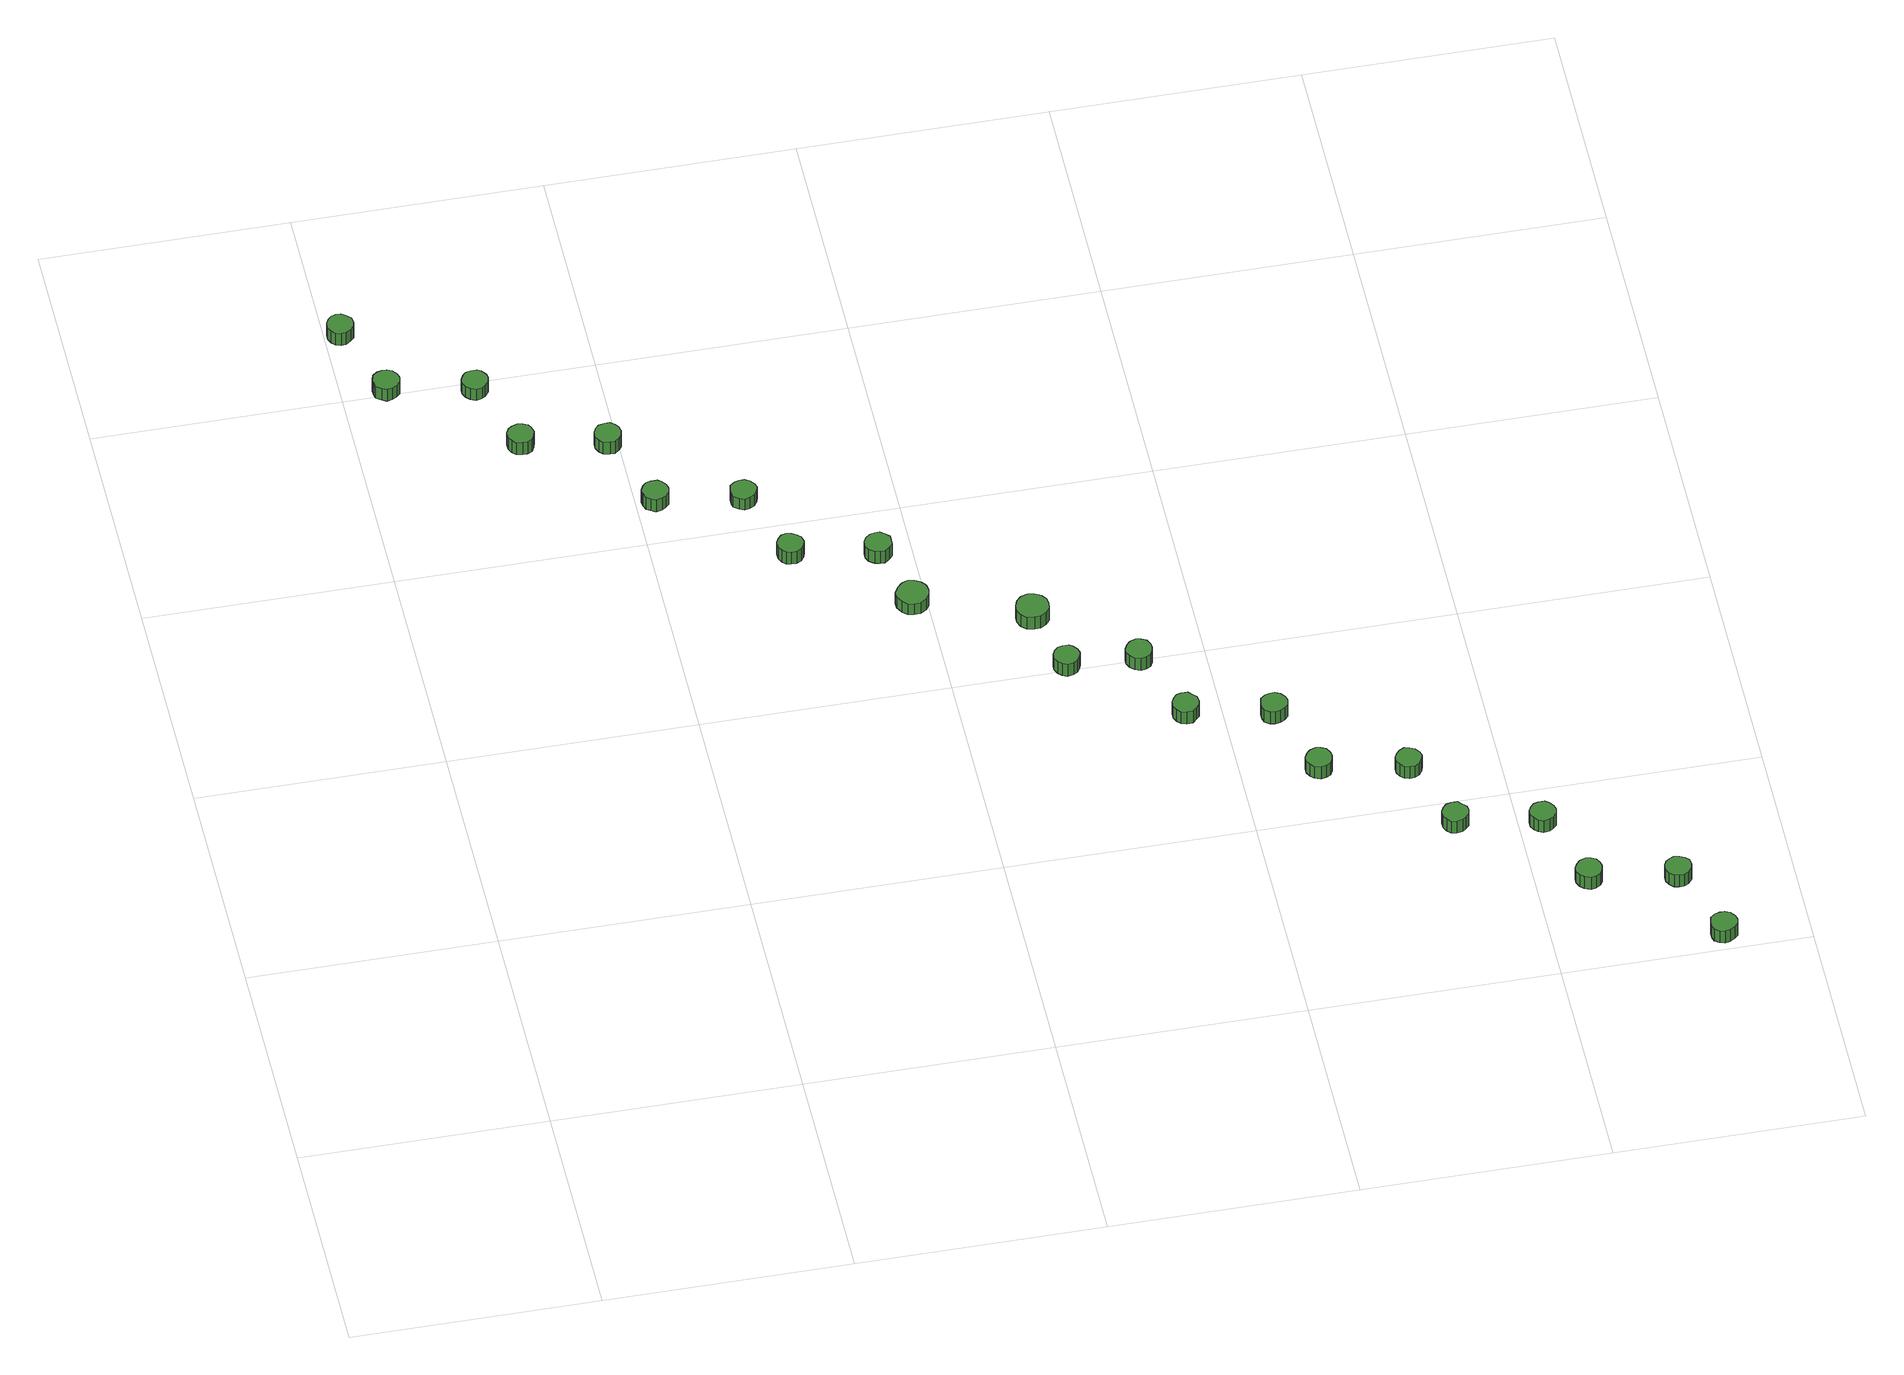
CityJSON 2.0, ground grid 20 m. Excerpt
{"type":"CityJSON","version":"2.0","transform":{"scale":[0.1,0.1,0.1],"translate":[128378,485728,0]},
"CityObjects":{
"tree1":{"type":"SolitaryVegetationObject","attributes":{"function":"something"},"geometry":[{"type":"MultiSurface","lod":"1","boundaries":[[[0,1,2,3,4,5,6,7,8,9,10,11,12,13,14]],[[15,16,17,18,19,20,21,22,23,24,25,26,27,28,29]],[[0,29,28,1]],[[1,28,27,2]],[[2,27,26,3]],[[3,26,25,4]],[[4,25,24,5]],[[5,24,23,6]],[[6,23,22,7]],[[7,22,21,8]],[[8,21,20,9]],[[9,20,19,10]],[[10,19,18,11]],[[11,18,17,12]],[[12,17,16,13]],[[13,16,15,14]],[[14,15,29,0]]]}]},
"tree2":{"type":"SolitaryVegetationObject","attributes":{"function":"something"},"geometry":[{"type":"MultiSurface","lod":"1","boundaries":[[[30,31,32,33,34,35,36,37,38,39,40,41,42,43,44]],[[45,46,47,48,49,50,51,52,53,54,55,56,57,58,59]],[[30,59,58,31]],[[31,58,57,32]],[[32,57,56,33]],[[33,56,55,34]],[[34,55,54,35]],[[35,54,53,36]],[[36,53,52,37]],[[37,52,51,38]],[[38,51,50,39]],[[39,50,49,40]],[[40,49,48,41]],[[41,48,47,42]],[[42,47,46,43]],[[43,46,45,44]],[[44,45,59,30]]]}]},
"tree3":{"type":"SolitaryVegetationObject","attributes":{"function":"something"},"geometry":[{"type":"MultiSurface","lod":"1","boundaries":[[[60,61,62,63,64,65,66,67,68,69,70,71,72,73,74]],[[75,76,77,78,79,80,81,82,83,84,85,86,87,88,89]],[[60,89,88,61]],[[61,88,87,62]],[[62,87,86,63]],[[63,86,85,64]],[[64,85,84,65]],[[65,84,83,66]],[[66,83,82,67]],[[67,82,81,68]],[[68,81,80,69]],[[69,80,79,70]],[[70,79,78,71]],[[71,78,77,72]],[[72,77,76,73]],[[73,76,75,74]],[[74,75,89,60]]]}]},
"tree4":{"type":"SolitaryVegetationObject","attributes":{"function":"something"},"geometry":[{"type":"MultiSurface","lod":"1","boundaries":[[[90,91,92,93,94,95,96,97,98,99,100,101,102,103,104]],[[105,106,107,108,109,110,111,112,113,114,115,116,117,118,119]],[[90,119,118,91]],[[91,118,117,92]],[[92,117,116,93]],[[93,116,115,94]],[[94,115,114,95]],[[95,114,113,96]],[[96,113,112,97]],[[97,112,111,98]],[[98,111,110,99]],[[99,110,109,100]],[[100,109,108,101]],[[101,108,107,102]],[[102,107,106,103]],[[103,106,105,104]],[[104,105,119,90]]]}]},
"tree5":{"type":"SolitaryVegetationObject","attributes":{"function":"something"},"geometry":[{"type":"MultiSurface","lod":"1","boundaries":[[[120,121,122,123,124,125,126,127,128,129,130,131,132,133,134]],[[135,136,137,138,139,140,141,142,143,144,145,146,147,148,149]],[[120,149,148,121]],[[121,148,147,122]],[[122,147,146,123]],[[123,146,145,124]],[[124,145,144,125]],[[125,144,143,126]],[[126,143,142,127]],[[127,142,141,128]],[[128,141,140,129]],[[129,140,139,130]],[[130,139,138,131]],[[131,138,137,132]],[[132,137,136,133]],[[133,136,135,134]],[[134,135,149,120]]]}]},
"tree6":{"type":"SolitaryVegetationObject","attributes":{"function":"something"},"geometry":[{"type":"MultiSurface","lod":"1","boundaries":[[[150,151,152,153,154,155,156,157,158,159,160,161,162,163,164]],[[165,166,167,168,169,170,171,172,173,174,175,176,177,178,179]],[[150,179,178,151]],[[151,178,177,152]],[[152,177,176,153]],[[153,176,175,154]],[[154,175,174,155]],[[155,174,173,156]],[[156,173,172,157]],[[157,172,171,158]],[[158,171,170,159]],[[159,170,169,160]],[[160,169,168,161]],[[161,168,167,162]],[[162,167,166,163]],[[163,166,165,164]],[[164,165,179,150]]]}]},
"tree7":{"type":"SolitaryVegetationObject","attributes":{"function":"something"},"geometry":[{"type":"MultiSurface","lod":"1","boundaries":[[[180,181,182,183,184,185,186,187,188,189,190,191,192,193,194]],[[195,196,197,198,199,200,201,202,203,204,205,206,207,208,209]],[[180,209,208,181]],[[181,208,207,182]],[[182,207,206,183]],[[183,206,205,184]],[[184,205,204,185]],[[185,204,203,186]],[[186,203,202,187]],[[187,202,201,188]],[[188,201,200,189]],[[189,200,199,190]],[[190,199,198,191]],[[191,198,197,192]],[[192,197,196,193]],[[193,196,195,194]],[[194,195,209,180]]]}]},
"tree8":{"type":"SolitaryVegetationObject","attributes":{"function":"something"},"geometry":[{"type":"MultiSurface","lod":"1","boundaries":[[[210,211,212,213,214,215,216,217,218,219,220,221,222,223,224]],[[225,226,227,228,229,230,231,232,233,234,235,236,237,238,239]],[[210,239,238,211]],[[211,238,237,212]],[[212,237,236,213]],[[213,236,235,214]],[[214,235,234,215]],[[215,234,233,216]],[[216,233,232,217]],[[217,232,231,218]],[[218,231,230,219]],[[219,230,229,220]],[[220,229,228,221]],[[221,228,227,222]],[[222,227,226,223]],[[223,226,225,224]],[[224,225,239,210]]]}]},
"tree9":{"type":"SolitaryVegetationObject","attributes":{"function":"something"},"geometry":[{"type":"MultiSurface","lod":"1","boundaries":[[[240,241,242,243,244,245,246,247,248,249,250,251,252,253,254]],[[255,256,257,258,259,260,261,262,263,264,265,266,267,268,269]],[[240,269,268,241]],[[241,268,267,242]],[[242,267,266,243]],[[243,266,265,244]],[[244,265,264,245]],[[245,264,263,246]],[[246,263,262,247]],[[247,262,261,248]],[[248,261,260,249]],[[249,260,259,250]],[[250,259,258,251]],[[251,258,257,252]],[[252,257,256,253]],[[253,256,255,254]],[[254,255,269,240]]]}]},
"tree10":{"type":"SolitaryVegetationObject","attributes":{"function":"something"},"geometry":[{"type":"MultiSurface","lod":"1","boundaries":[[[270,271,272,273,274,275,276,277,278,279,280,281,282,283,284]],[[285,286,287,288,289,290,291,292,293,294,295,296,297,298,299]],[[270,299,298,271]],[[271,298,297,272]],[[272,297,296,273]],[[273,296,295,274]],[[274,295,294,275]],[[275,294,293,276]],[[276,293,292,277]],[[277,292,291,278]],[[278,291,290,279]],[[279,290,289,280]],[[280,289,288,281]],[[281,288,287,282]],[[282,287,286,283]],[[283,286,285,284]],[[284,285,299,270]]]}]},
"tree11":{"type":"SolitaryVegetationObject","attributes":{"function":"something"},"geometry":[{"type":"MultiSurface","lod":"1","boundaries":[[[300,301,302,303,304,305,306,307,308,309,310,311,312,313,314]],[[315,316,317,318,319,320,321,322,323,324,325,326,327,328,329]],[[300,329,328,301]],[[301,328,327,302]],[[302,327,326,303]],[[303,326,325,304]],[[304,325,324,305]],[[305,324,323,306]],[[306,323,322,307]],[[307,322,321,308]],[[308,321,320,309]],[[309,320,319,310]],[[310,319,318,311]],[[311,318,317,312]],[[312,317,316,313]],[[313,316,315,314]],[[314,315,329,300]]]}]},
"tree12":{"type":"SolitaryVegetationObject","attributes":{"function":"something"},"geometry":[{"type":"MultiSurface","lod":"1","boundaries":[[[330,331,332,333,334,335,336,337,338,339,340,341,342,343,344]],[[345,346,347,348,349,350,351,352,353,354,355,356,357,358,359]],[[330,359,358,331]],[[331,358,357,332]],[[332,357,356,333]],[[333,356,355,334]],[[334,355,354,335]],[[335,354,353,336]],[[336,353,352,337]],[[337,352,351,338]],[[338,351,350,339]],[[339,350,349,340]],[[340,349,348,341]],[[341,348,347,342]],[[342,347,346,343]],[[343,346,345,344]],[[344,345,359,330]]]}]},
"tree13":{"type":"SolitaryVegetationObject","attributes":{"function":"something"},"geometry":[{"type":"MultiSurface","lod":"1","boundaries":[[[360,361,362,363,364,365,366,367,368,369,370,371,372,373,374]],[[375,376,377,378,379,380,381,382,383,384,385,386,387,388,389]],[[360,389,388,361]],[[361,388,387,362]],[[362,387,386,363]],[[363,386,385,364]],[[364,385,384,365]],[[365,384,383,366]],[[366,383,382,367]],[[367,382,381,368]],[[368,381,380,369]],[[369,380,379,370]],[[370,379,378,371]],[[371,378,377,372]],[[372,377,376,373]],[[373,376,375,374]],[[374,375,389,360]]]}]},
"tree14":{"type":"SolitaryVegetationObject","attributes":{"function":"something"},"geometry":[{"type":"MultiSurface","lod":"1","boundaries":[[[390,391,392,393,394,395,396,397,398,399,400,401,402,403,404]],[[405,406,407,408,409,410,411,412,413,414,415,416,417,418,419]],[[390,419,418,391]],[[391,418,417,392]],[[392,417,416,393]],[[393,416,415,394]],[[394,415,414,395]],[[395,414,413,396]],[[396,413,412,397]],[[397,412,411,398]],[[398,411,410,399]],[[399,410,409,400]],[[400,409,408,401]],[[401,408,407,402]],[[402,407,406,403]],[[403,406,405,404]],[[404,405,419,390]]]}]},
"tree15":{"type":"SolitaryVegetationObject","attributes":{"function":"something"},"geometry":[{"type":"MultiSurface","lod":"1","boundaries":[[[420,421,422,423,424,425,426,427,428,429,430,431,432,433,434]],[[435,436,437,438,439,440,441,442,443,444,445,446,447,448,449]],[[420,449,448,421]],[[421,448,447,422]],[[422,447,446,423]],[[423,446,445,424]],[[424,445,444,425]],[[425,444,443,426]],[[426,443,442,427]],[[427,442,441,428]],[[428,441,440,429]],[[429,440,439,430]],[[430,439,438,431]],[[431,438,437,432]],[[432,437,436,433]],[[433,436,435,434]],[[434,435,449,420]]]}]},
"tree16":{"type":"SolitaryVegetationObject","attributes":{"function":"something"},"geometry":[{"type":"MultiSurface","lod":"1","boundaries":[[[450,451,452,453,454,455,456,457,458,459,460,461,462,463,464]],[[465,466,467,468,469,470,471,472,473,474,475,476,477,478,479]],[[450,479,478,451]],[[451,478,477,452]],[[452,477,476,453]],[[453,476,475,454]],[[454,475,474,455]],[[455,474,473,456]],[[456,473,472,457]],[[457,472,471,458]],[[458,471,470,459]],[[459,470,469,460]],[[460,469,468,461]],[[461,468,467,462]],[[462,467,466,463]],[[463,466,465,464]],[[464,465,479,450]]]}]},
"tree17":{"type":"SolitaryVegetationObject","attributes":{"function":"something"},"geometry":[{"type":"MultiSurface","lod":"1","boundaries":[[[480,481,482,483,484,485,486,487,488,489,490,491,492,493,494]],[[495,496,497,498,499,500,501,502,503,504,505,506,507,508,509]],[[480,509,508,481]],[[481,508,507,482]],[[482,507,506,483]],[[483,506,505,484]],[[484,505,504,485]],[[485,504,503,486]],[[486,503,502,487]],[[487,502,501,488]],[[488,501,500,489]],[[489,500,499,490]],[[490,499,498,491]],[[491,498,497,492]],[[492,497,496,493]],[[493,496,495,494]],[[494,495,509,480]]]}]},
"tree18":{"type":"SolitaryVegetationObject","attributes":{"function":"something"},"geometry":[{"type":"MultiSurface","lod":"1","boundaries":[[[510,511,512,513,514,515,516,517,518,519,520,521,522,523,524]],[[525,526,527,528,529,530,531,532,533,534,535,536,537,538,539]],[[510,539,538,511]],[[511,538,537,512]],[[512,537,536,513]],[[513,536,535,514]],[[514,535,534,515]],[[515,534,533,516]],[[516,533,532,517]],[[517,532,531,518]],[[518,531,530,519]],[[519,530,529,520]],[[520,529,528,521]],[[521,528,527,522]],[[522,527,526,523]],[[523,526,525,524]],[[524,525,539,510]]]}]},
"tree19":{"type":"SolitaryVegetationObject","attributes":{"function":"something"},"geometry":[{"type":"MultiSurface","lod":"1","boundaries":[[[540,541,542,543,544,545,546,547,548,549,550,551,552,553,554]],[[555,556,557,558,559,560,561,562,563,564,565,566,567,568,569]],[[540,569,568,541]],[[541,568,567,542]],[[542,567,566,543]],[[543,566,565,544]],[[544,565,564,545]],[[545,564,563,546]],[[546,563,562,547]],[[547,562,561,548]],[[548,561,560,549]],[[549,560,559,550]],[[550,559,558,551]],[[551,558,557,552]],[[552,557,556,553]],[[553,556,555,554]],[[554,555,569,540]]]}]},
"tree20":{"type":"SolitaryVegetationObject","attributes":{"function":"something"},"geometry":[{"type":"MultiSurface","lod":"1","boundaries":[[[570,571,572,573,574,575,576,577,578,579,580,581,582,583,584]],[[585,586,587,588,589,590,591,592,593,594,595,596,597,598,599]],[[570,599,598,571]],[[571,598,597,572]],[[572,597,596,573]],[[573,596,595,574]],[[574,595,594,575]],[[575,594,593,576]],[[576,593,592,577]],[[577,592,591,578]],[[578,591,590,579]],[[579,590,589,580]],[[580,589,588,581]],[[581,588,587,582]],[[582,587,586,583]],[[583,586,585,584]],[[584,585,599,570]]]}]},
"tree21":{"type":"SolitaryVegetationObject","attributes":{"function":"something"},"geometry":[{"type":"MultiSurface","lod":"1","boundaries":[[[600,601,602,603,604,605,606,607,608,609,610,611,612,613,614]],[[615,616,617,618,619,620,621,622,623,624,625,626,627,628,629]],[[600,629,628,601]],[[601,628,627,602]],[[602,627,626,603]],[[603,626,625,604]],[[604,625,624,605]],[[605,624,623,606]],[[606,623,622,607]],[[607,622,621,608]],[[608,621,620,609]],[[609,620,619,610]],[[610,619,618,611]],[[611,618,617,612]],[[612,617,616,613]],[[613,616,615,614]],[[614,615,629,600]]]}]},
"tree22":{"type":"SolitaryVegetationObject","attributes":{"function":"something"},"geometry":[{"type":"MultiSurface","lod":"1","boundaries":[[[630,631,632,633,634,635,636,637,638,639,640,641,642,643,644]],[[645,646,647,648,649,650,651,652,653,654,655,656,657,658,659]],[[630,659,658,631]],[[631,658,657,632]],[[632,657,656,633]],[[633,656,655,634]],[[634,655,654,635]],[[635,654,653,636]],[[636,653,652,637]],[[637,652,651,638]],[[638,651,650,639]],[[639,650,649,640]],[[640,649,648,641]],[[641,648,647,642]],[[642,647,646,643]],[[643,646,645,644]],[[644,645,659,630]]]}]}
},
"vertices":[
[23,869,20],[22,874,20],[19,877,20],[15,880,20],[11,880,20],[7,879,20],[4,876,20],[2,872,20],[2,867,20],[4,863,20],[7,860,20],[11,859,20],[15,859,20],[19,862,20],[22,865,20],[22,865,7],[19,862,7],[15,859,7],[11,859,7],[7,860,7],[4,863,7],[2,867,7],[2,872,7],[4,876,7],[7,879,7],[11,880,7],[15,880,7],[19,877,7],[22,874,7],[23,869,7],
[46,805,18],[45,809,18],[42,813,18],[38,815,18],[34,815,18],[30,814,18],[26,811,18],[25,807,18],[25,803,18],[26,799,18],[30,796,18],[34,794,18],[38,795,18],[42,797,18],[45,800,18],[45,800,5],[42,797,5],[38,795,5],[34,794,5],[30,796,5],[26,799,5],[25,803,5],[25,807,5],[26,811,5],[30,814,5],[34,815,5],[38,815,5],[42,813,5],[45,809,5],[46,805,5],
[113,789,20],[112,793,20],[109,797,20],[106,799,20],[101,799,20],[97,798,20],[94,795,20],[92,791,20],[92,787,20],[94,783,20],[97,780,20],[101,778,20],[106,779,20],[109,781,20],[112,785,20],[112,785,8],[109,781,8],[106,779,8],[101,778,8],[97,780,8],[94,783,8],[92,787,8],[92,791,8],[94,795,8],[97,798,8],[101,799,8],[106,799,8],[109,797,8],[112,793,8],[113,789,8],
[136,725,19],[135,730,19],[133,733,19],[129,735,19],[125,736,19],[120,734,19],[117,732,19],[115,728,19],[115,723,19],[117,719,19],[120,716,19],[125,715,19],[129,715,19],[133,717,19],[135,721,19],[135,721,6],[133,717,6],[129,715,6],[125,715,6],[120,716,6],[117,719,6],[115,723,6],[115,728,6],[117,732,6],[120,734,6],[125,736,6],[129,735,6],[133,733,6],[135,730,6],[136,725,6],
[202,710,21],[201,715,21],[199,718,21],[195,721,21],[191,721,21],[186,720,21],[183,717,21],[181,713,21],[181,708,21],[183,704,21],[186,701,21],[191,700,21],[195,700,21],[199,703,21],[201,706,21],[201,706,8],[199,703,8],[195,700,8],[191,700,8],[186,701,8],[183,704,8],[181,708,8],[181,713,8],[183,717,8],[186,720,8],[191,721,8],[195,721,8],[199,718,8],[201,715,8],[202,710,8],
[226,645,18],[225,649,18],[222,653,18],[219,655,18],[214,655,18],[210,654,18],[207,651,18],[205,647,18],[205,643,18],[207,638,18],[210,636,18],[214,634,18],[219,635,18],[222,637,18],[225,640,18],[225,640,5],[222,637,5],[219,635,5],[214,634,5],[210,636,5],[207,638,5],[205,643,5],[205,647,5],[207,651,5],[210,654,5],[214,655,5],[219,655,5],[222,653,5],[225,649,5],[226,645,5],
[293,630,20],[292,634,20],[289,638,20],[285,640,20],[281,640,20],[277,639,20],[273,636,20],[272,632,20],[272,628,20],[273,624,20],[277,621,20],[281,619,20],[285,620,20],[289,622,20],[292,626,20],[292,626,8],[289,622,8],[285,620,8],[281,619,8],[277,621,8],[273,624,8],[272,628,8],[272,632,8],[273,636,8],[277,639,8],[281,640,8],[285,640,8],[289,638,8],[292,634,8],[293,630,8],
[317,566,19],[316,571,19],[313,574,19],[309,576,19],[305,577,19],[301,576,19],[298,573,19],[296,569,19],[296,564,19],[298,560,19],[301,557,19],[305,556,19],[309,556,19],[313,558,19],[316,562,19],[316,562,6],[313,558,6],[309,556,6],[305,556,6],[301,557,6],[298,560,6],[296,564,6],[296,569,6],[298,573,6],[301,576,6],[305,577,6],[309,576,6],[313,574,6],[316,571,6],[317,566,6],
[401,495,19],[400,500,19],[397,504,19],[392,507,19],[387,508,19],[382,506,19],[378,502,19],[375,497,19],[375,492,19],[378,487,19],[382,483,19],[387,482,19],[392,482,19],[397,485,19],[400,489,19],[400,489,7],[397,485,7],[392,482,7],[387,482,7],[382,483,7],[378,487,7],[375,492,7],[375,497,7],[378,502,7],[382,506,7],[387,508,7],[392,507,7],[397,504,7],[400,500,7],[401,495,7],
[383,552,21],[383,556,21],[380,559,21],[376,562,21],[372,562,21],[368,561,21],[364,558,21],[362,554,21],[362,549,21],[364,545,21],[368,542,21],[372,541,21],[376,541,21],[380,544,21],[383,547,21],[383,547,8],[380,544,8],[376,541,8],[372,541,8],[368,542,8],[364,545,8],[362,549,8],[362,554,8],[364,558,8],[368,561,8],[372,562,8],[376,562,8],[380,559,8],[383,556,8],[383,552,8],
[502,403,20],[501,407,20],[498,411,20],[495,413,20],[490,413,20],[486,412,20],[483,409,20],[481,405,20],[481,401,20],[483,397,20],[486,394,20],[490,392,20],[495,393,20],[498,395,20],[501,399,20],[501,399,7],[498,395,7],[495,393,7],[490,392,7],[486,394,7],[483,397,7],[481,401,7],[481,405,7],[483,409,7],[486,412,7],[490,413,7],[495,413,7],[498,411,7],[501,407,7],[502,403,7],
[489,460,21],[488,465,21],[485,469,21],[480,472,21],[475,473,21],[469,471,21],[465,467,21],[463,462,21],[463,457,21],[465,452,21],[469,448,21],[475,447,21],[480,447,21],[485,450,21],[488,454,21],[488,454,8],[485,450,8],[480,447,8],[475,447,8],[469,448,8],[465,452,8],[463,457,8],[463,462,8],[465,467,8],[469,471,8],[475,473,8],[480,472,8],[485,469,8],[488,465,8],[489,460,8],
[558,397,21],[557,401,21],[555,405,21],[551,407,21],[547,408,21],[542,406,21],[539,403,21],[537,399,21],[537,395,21],[539,391,21],[542,388,21],[547,386,21],[551,387,21],[555,389,21],[557,393,21],[557,393,8],[555,389,8],[551,387,8],[547,386,8],[542,388,8],[539,391,8],[537,395,8],[537,399,8],[539,403,8],[542,406,8],[547,408,8],[551,407,8],[555,405,8],[557,401,8],[558,397,8],
[582,333,20],[581,338,20],[578,341,20],[575,344,20],[570,344,20],[566,343,20],[563,340,20],[561,336,20],[561,331,20],[563,327,20],[566,324,20],[570,323,20],[575,323,20],[578,326,20],[581,329,20],[581,329,7],[578,326,7],[575,323,7],[570,323,7],[566,324,7],[563,327,7],[561,331,7],[561,336,7],[563,340,7],[566,343,7],[570,344,7],[575,344,7],[578,341,7],[581,338,7],[582,333,7],
[649,319,21],[648,323,21],[645,327,21],[641,329,21],[637,329,21],[633,328,21],[629,325,21],[628,321,21],[628,316,21],[629,312,21],[633,309,21],[637,308,21],[641,309,21],[645,311,21],[648,314,21],[648,314,8],[645,311,8],[641,309,8],[637,308,8],[633,309,8],[629,312,8],[628,316,8],[628,321,8],[629,325,8],[633,328,8],[637,329,8],[641,329,8],[645,327,8],[648,323,8],[649,319,8],
[671,254,20],[670,258,20],[668,262,20],[664,264,20],[660,265,20],[655,263,20],[652,260,20],[650,256,20],[650,252,20],[652,248,20],[655,245,20],[660,243,20],[664,244,20],[668,246,20],[670,250,20],[670,250,7],[668,246,7],[664,244,7],[660,243,7],[655,245,7],[652,248,7],[650,252,7],[650,256,7],[652,260,7],[655,263,7],[660,265,7],[664,264,7],[668,262,7],[670,258,7],[671,254,7],
[739,239,21],[738,243,21],[735,247,21],[731,249,21],[727,250,21],[723,248,21],[720,245,21],[718,241,21],[718,237,21],[720,233,21],[723,230,21],[727,229,21],[731,229,21],[735,231,21],[738,235,21],[738,235,8],[735,231,8],[731,229,8],[727,229,8],[723,230,8],[720,233,8],[718,237,8],[718,241,8],[720,245,8],[723,248,8],[727,250,8],[731,249,8],[735,247,8],[738,243,8],[739,239,8],
[763,176,19],[762,180,19],[759,183,19],[756,186,19],[751,186,19],[747,185,19],[744,182,19],[742,178,19],[742,173,19],[744,169,19],[747,166,19],[751,165,19],[756,166,19],[759,168,19],[762,171,19],[762,171,6],[759,168,6],[756,166,6],[751,165,6],[747,166,6],[744,169,6],[742,173,6],[742,178,6],[744,182,6],[747,185,6],[751,186,6],[756,186,6],[759,183,6],[762,180,6],[763,176,6],
[829,161,21],[828,165,21],[825,169,21],[822,171,21],[817,171,21],[813,170,21],[810,167,21],[808,163,21],[808,159,21],[810,155,21],[813,152,21],[817,150,21],[822,151,21],[825,153,21],[828,156,21],[828,156,8],[825,153,8],[822,151,8],[817,150,8],[813,152,8],[810,155,8],[808,159,8],[808,163,8],[810,167,8],[813,170,8],[817,171,8],[822,171,8],[825,169,8],[828,165,8],[829,161,8],
[852,95,19],[851,99,19],[849,103,19],[845,105,19],[841,106,19],[836,104,19],[833,101,19],[831,97,19],[831,93,19],[833,89,19],[836,86,19],[841,84,19],[845,85,19],[849,87,19],[851,91,19],[851,91,6],[849,87,6],[845,85,6],[841,84,6],[836,86,6],[833,89,6],[831,93,6],[831,97,6],[833,101,6],[836,104,6],[841,106,6],[845,105,6],[849,103,6],[851,99,6],[852,95,6],
[920,81,21],[919,86,21],[916,89,21],[912,91,21],[908,92,21],[904,90,21],[901,88,21],[899,84,21],[899,79,21],[901,75,21],[904,72,21],[908,71,21],[912,71,21],[916,73,21],[919,77,21],[919,77,8],[916,73,8],[912,71,8],[908,71,8],[904,72,8],[901,75,8],[899,79,8],[899,84,8],[901,88,8],[904,90,8],[908,92,8],[912,91,8],[916,89,8],[919,86,8],[920,81,8],
[943,17,19],[942,21,19],[939,25,19],[935,27,19],[931,27,19],[927,26,19],[923,23,19],[922,19,19],[922,14,19],[923,10,19],[927,7,19],[931,6,19],[935,7,19],[939,9,19],[942,12,19],[942,12,6],[939,9,6],[935,7,6],[931,6,6],[927,7,6],[923,10,6],[922,14,6],[922,19,6],[923,23,6],[927,26,6],[931,27,6],[935,27,6],[939,25,6],[942,21,6],[943,17,6]
]}
